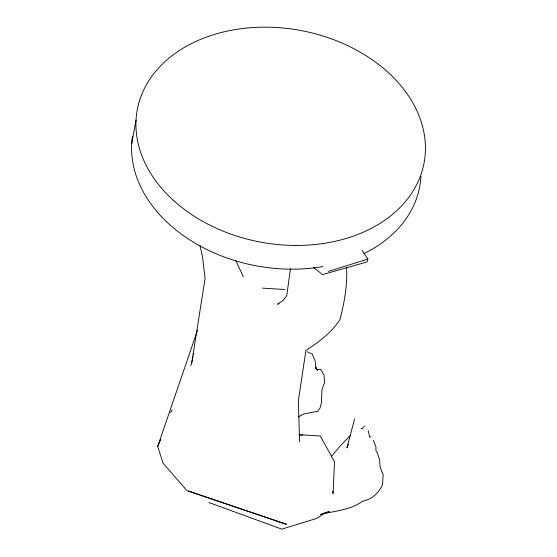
<?xml version="1.0" encoding="UTF-8"?>
<svg xmlns="http://www.w3.org/2000/svg" width="557" height="557" viewBox="0 0 557 557"><rect width="100%" height="100%" fill="white"/><g stroke="black" fill="none" stroke-linecap="round" stroke-linejoin="round"><path stroke-width="0.84" d="M290.469 268.544L286.751 295.628L283.339 300.355L277.47 304.185L279.106 303.676M190.773 365.622A371.749 217.46 -36.5 0 0 191.803 362.523L205.067 278.521L202.657 257.633L199.914 245.157M131.689 143.79L136.04 120.068M191.803 362.523L192.952 356.571M193.279 354.865L193.613 353.166M354.6 419.003L346.879 447.932L348.543 444.124M362.127 250.378L367.885 259.082L367.014 261.978L322.538 274.615L313.229 267.193M188.565 491.065L286.465 524.325L187.041 490.703L162.999 463.139L157.722 446.38L197.575 330.071M157.722 446.38L160.862 439.299M364.473 426.07L362.147 428.876L361.061 428.347M331.352 456.524L340.647 445.426L350.861 434.996M370.614 436.646L369.792 437.377L368.177 430.735M298.211 416.928L304.031 413.907L317.594 411.331L320.073 407.982L321.424 402.697L321.988 389.378L324.529 382.889L324.028 375.07L320.658 369.249L317.33 369.785L315.972 368.553L315.506 367.244M328.407 271.37L367.885 259.082M262.563 288.143L284.885 289.508M298.803 434.641L320.289 436.027L334.513 461.767L333.079 493.676L332.787 491.107M299.993 434.954L302.521 435.344M209.063 502.574L281.821 529.15L317.191 518.24L324.668 513.032L329.243 511.577L320.54 514.431C334.722 510.873 350.075 510.296 362.433 501.307C371.895 499.302 378.906 493.217 382.582 484.388L383.16 474.606L380.159 467.267L379.637 459.887L377.214 452.737L375.857 450.467L375.94 446.944L373.343 440.239M307.464 351.655L308.327 352.546L312.094 353.779L315.171 361.04L315.972 368.553L317.581 370.252M315.749 367.279L317.685 370.015M235.729 260.481L243.346 276.732M299.624 441.819L298.343 400.97L305.897 350.478C318.806 342.116 331.338 332.814 339.881 319.774C344.414 302.73 347.457 285.003 346.607 267.325M420.96 176.27A145.837 107.696 10.4 0 1 364.055 253.519M322.837 266.587A145.837 107.696 10.4 0 1 132.469 136.159M172.05 409.896A371.749 217.46 -36.5 0 1 170.623 412.702M174.264 201.147A145.837 107.696 10.4 0 0 418.864 179.932A145.837 107.696 10.4 0 0 248.895 27.85A145.837 107.696 10.4 0 0 174.264 201.147"/></g></svg>
